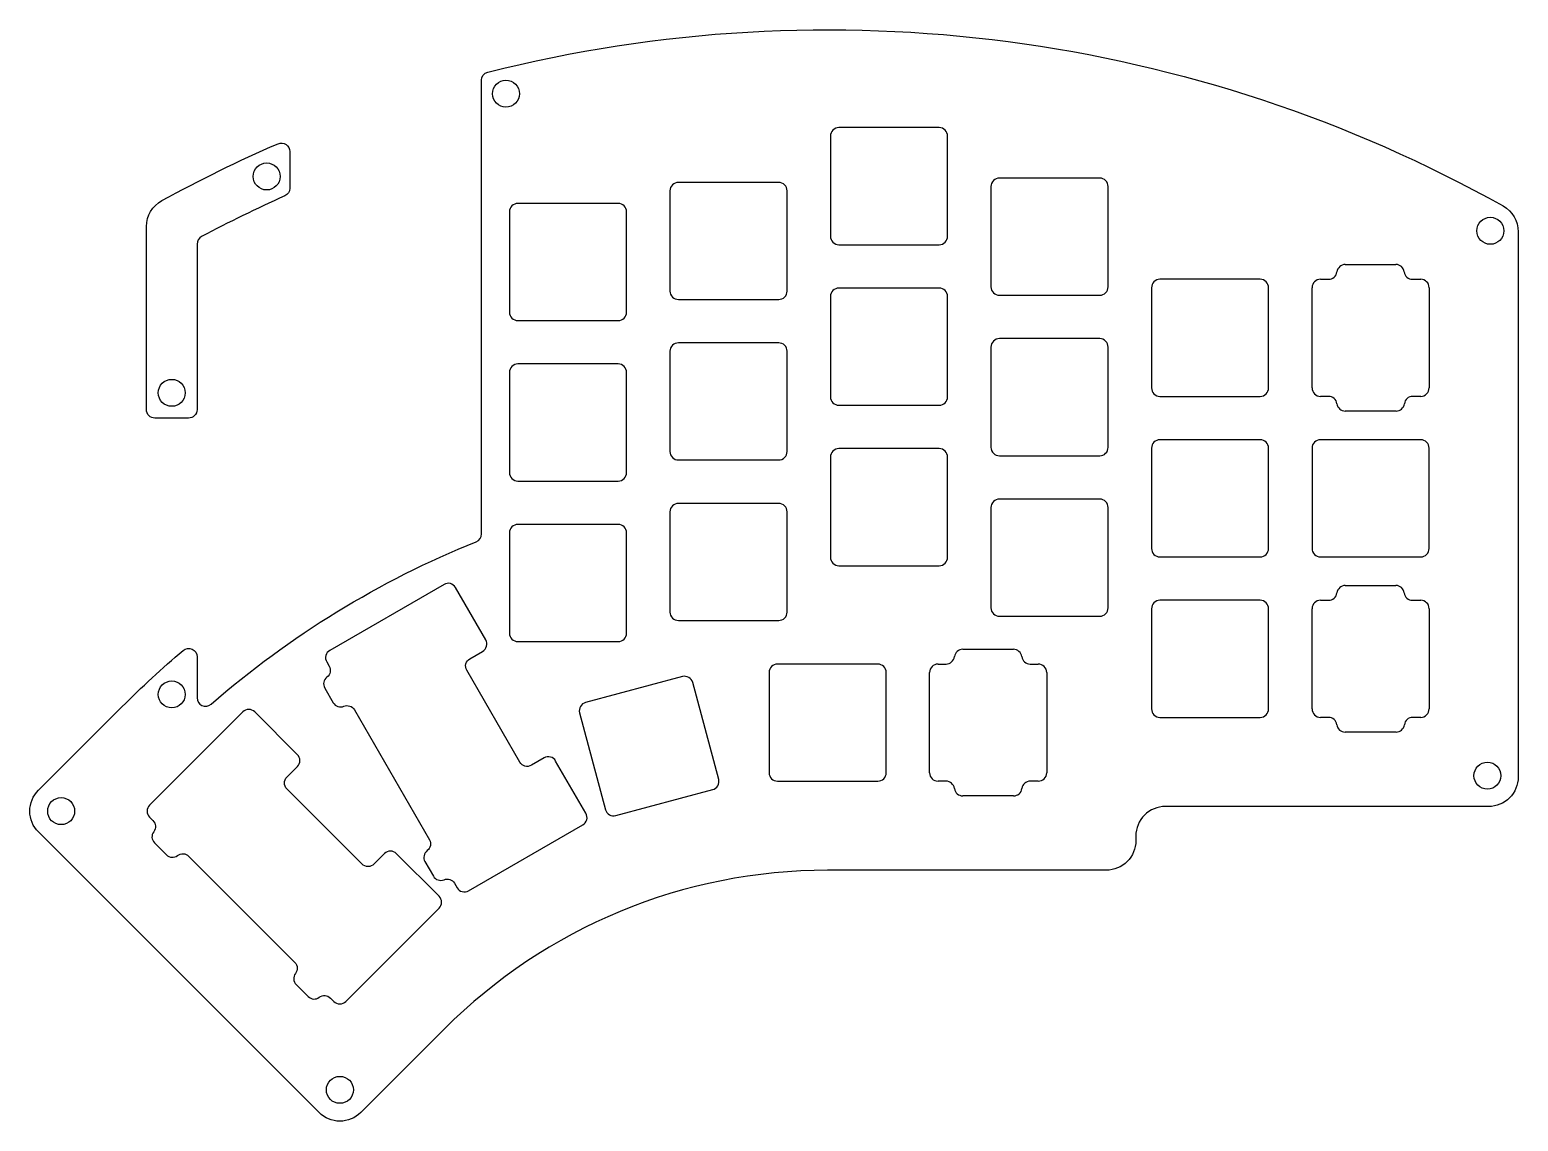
# Model space of a CAD drawing. Header units: millimetres. Extents: x -140 to 37, y -55 to 75.
import ezdxf

# ---------------------------------------------------------------- set-up
doc = ezdxf.new("R2010")
doc.units = ezdxf.units.MM
doc.layers.get('0').update_dxf_attribs({"linetype": 'CONTINUOUS'})

msp = doc.modelspace()

# ---------------------------------------------------------------- linework, layer by layer
for p, q in [((16.05, 46.8), (22.05, 46.8)), ((13.1, 45.05), (14.07, 45.05)), ((24.03, 45.05), (25, 45.05)), ((12.1, 32.15), (12.1, 44.05)), ((26, 44.05), (26, 32.15)), ((14.07, 31.15), (13.1, 31.15)), ((25, 31.15), (24.05, 31.15)), ((22.07, 29.4), (16.05, 29.4)), ((16.05, 8.7), (22.05, 8.7)), ((12.1, -5.95), (12.1, 5.95)), ((13.1, 6.95), (14.07, 6.95)), ((24.03, 6.95), (25, 6.95)), ((26, 5.95), (26, -5.95)), ((-29.35, 1.13), (-23.34, 1.13)), ((-33.29, -13.52), (-33.29, -1.62)), ((-32.29, -0.62), (-31.34, -0.62)), ((-21.35, -0.62), (-20.39, -0.62)), ((-19.39, -1.62), (-19.39, -13.52)), ((14.05, -6.95), (13.1, -6.95)), ((25, -6.95), (24.05, -6.95)), ((22.07, -8.7), (16.03, -8.7)), ((-31.34, -14.52), (-32.29, -14.52)), ((-20.39, -14.52), (-21.34, -14.52)), ((-23.32, -16.27), (-29.35, -16.27))]:
    msp.add_line(p, q)
for points in [[(-86.48, 68.66, -0.343214), (-85.72, 69.63, -0.191992), (34.78, 53.75, -0.271488), (36.57, 50.69), (36.57, -14.03, -0.414214), (33.07, -17.53), (-5.31, -17.53, 0.414214), (-8.81, -21.03), (-8.81, -21.59, -0.414214), (-12.31, -25.09), (-45.39, -25.09, 0.198912), (-90.89, -43.94), (-100.81, -53.86, -0.414214), (-105.75, -53.86), (-139.06, -20.55, -0.414214), (-139.06, -15.61), (-129.14, -5.69, -0.020862), (-121.87, 1, -0.638417), (-120.23, 0.24), (-120.23, -4.63, 0.643495), (-118.57, -5.39, -0.083373), (-87.1, 13.9, 0.305823), (-86.48, 14.83)], [(-31.15, 50.15), (-31.15, 62.05, 0.414214), (-32.15, 63.05), (-44.05, 63.05, 0.414214), (-45.05, 62.05), (-45.05, 50.15, 0.414214), (-44.05, 49.15), (-32.15, 49.15, 0.414214)], [(-109.22, 55.85, -0.29598), (-109.82, 54.94, 0.017389), (-119.69, 50.11, 0.277165), (-120.23, 49.23), (-120.23, 29.57, -0.414214), (-121.23, 28.57), (-125.23, 28.57, -0.414214), (-126.23, 29.57), (-126.23, 51.31, -0.273633), (-124.41, 54.38, -0.023403), (-110.62, 61.14, -0.539704), (-109.22, 60.22)], [(-63.1, 42.65), (-51.2, 42.65, 0.414214), (-50.2, 43.65), (-50.2, 55.55, 0.414214), (-51.2, 56.55), (-63.1, 56.55, 0.414214), (-64.1, 55.55), (-64.1, 43.65, 0.414214)], [(-25, 43.15), (-13.1, 43.15, 0.414214), (-12.1, 44.15), (-12.1, 56.05, 0.414214), (-13.1, 57.05), (-25, 57.05, 0.414214), (-26, 56.05), (-26, 44.15, 0.414214)], [(-83.15, 53.05), (-83.15, 41.15, 0.414214), (-82.15, 40.15), (-70.25, 40.15, 0.414214), (-69.25, 41.15), (-69.25, 53.05, 0.414214), (-70.25, 54.05), (-82.15, 54.05, 0.414214)], [(5.95, 45.05), (-5.95, 45.05, 0.414214), (-6.95, 44.05), (-6.95, 32.15, 0.414214), (-5.95, 31.15), (5.95, 31.15, 0.414214), (6.95, 32.15), (6.95, 44.05, 0.414214)], [(-31.15, 31.1), (-31.15, 43, 0.414214), (-32.15, 44), (-44.05, 44, 0.414214), (-45.05, 43), (-45.05, 31.1, 0.414214), (-44.05, 30.1), (-32.15, 30.1, 0.414214)], [(-63.1, 23.6), (-51.2, 23.6, 0.414214), (-50.2, 24.6), (-50.2, 36.5, 0.414214), (-51.2, 37.5), (-63.1, 37.5, 0.414214), (-64.1, 36.5), (-64.1, 24.6, 0.414214)], [(-25, 24.1), (-13.1, 24.1, 0.414214), (-12.1, 25.1), (-12.1, 37, 0.414214), (-13.1, 38), (-25, 38, 0.414214), (-26, 37), (-26, 25.1, 0.414214)], [(-83.15, 34), (-83.15, 22.1, 0.414214), (-82.15, 21.1), (-70.25, 21.1, 0.414214), (-69.25, 22.1), (-69.25, 34, 0.414214), (-70.25, 35), (-82.15, 35, 0.414214)], [(-45.05, 23.95), (-45.05, 12.05, 0.414214), (-44.05, 11.05), (-32.15, 11.05, 0.414214), (-31.15, 12.05), (-31.15, 23.95, 0.414214), (-32.15, 24.95), (-44.05, 24.95, 0.414214)], [(5.95, 26), (-5.95, 26, 0.414214), (-6.95, 25), (-6.95, 13.1, 0.414214), (-5.95, 12.1), (5.95, 12.1, 0.414214), (6.95, 13.1), (6.95, 25, 0.414214)], [(12.1, 25), (12.1, 13.1, 0.414214), (13.1, 12.1), (25, 12.1, 0.414214), (26, 13.1), (26, 25, 0.414214), (25, 26), (13.1, 26, 0.414214)], [(-64.1, 17.45), (-64.1, 5.55, 0.414214), (-63.1, 4.55), (-51.2, 4.55, 0.414214), (-50.2, 5.55), (-50.2, 17.45, 0.414214), (-51.2, 18.45), (-63.1, 18.45, 0.414214)], [(-26, 17.95), (-26, 6.05, 0.414214), (-25, 5.05), (-13.1, 5.05, 0.414214), (-12.1, 6.05), (-12.1, 17.95, 0.414214), (-13.1, 18.95), (-25, 18.95, 0.414214)], [(-83.15, 14.95), (-83.15, 3.05, 0.414214), (-82.15, 2.05), (-70.25, 2.05, 0.414214), (-69.25, 3.05), (-69.25, 14.95, 0.414214), (-70.25, 15.95), (-82.15, 15.95, 0.414214)], [(-80.55, -12.64, -0.414214), (-81.92, -12.27), (-88.22, -1.36, -0.414214), (-87.85, 0.01), (-86.34, 0.88, 0.414214), (-85.97, 2.25), (-89.56, 8.46, 0.414214), (-90.92, 8.83), (-104.48, 1, 0.414214), (-104.84, -0.36), (-104.55, -0.87, -0.377964), (-104.81, -2.17, 0.377964), (-105.07, -3.47), (-104.06, -5.21, 0.377964), (-102.81, -5.63, -0.377964), (-101.56, -6.05), (-92.65, -21.48, -0.377964), (-92.91, -22.77, 0.377964), (-93.18, -24.07), (-92.18, -25.8, 0.377964), (-90.92, -26.22, -0.377964), (-89.67, -26.64), (-89.37, -27.17, 0.414214), (-88, -27.53), (-74.45, -19.71, 0.414214), (-74.08, -18.34), (-77.67, -12.13, 0.414214), (-79.04, -11.76)], [(-6.95, 5.95), (-6.95, -5.95, 0.414214), (-5.95, -6.95), (5.95, -6.95, 0.414214), (6.95, -5.95), (6.95, 5.95, 0.414214), (5.95, 6.95), (-5.95, 6.95, 0.414214)], [(-52.34, -1.62), (-52.34, -13.52, 0.414214), (-51.34, -14.52), (-39.44, -14.52, 0.414214), (-38.44, -13.52), (-38.44, -1.62, 0.414214), (-39.44, -0.62), (-51.34, -0.62, 0.414214)], [(-58.32, -14.31), (-61.4, -2.81, 0.414214), (-62.63, -2.11), (-74.12, -5.19, 0.414214), (-74.83, -6.41), (-71.75, -17.91, 0.414214), (-70.53, -18.61), (-59.03, -15.53, 0.414214)], [(-122.55, -23.35, -0.377964), (-121.23, -23.43), (-108.63, -36.03, -0.377964), (-108.55, -37.35, 0.377964), (-108.47, -38.67), (-107.04, -40.09, 0.377964), (-105.72, -40.17, -0.377964), (-104.4, -40.26), (-103.99, -40.67, 0.414214), (-102.57, -40.67), (-91.51, -29.61, 0.414214), (-91.51, -28.19), (-96.58, -23.12, 0.414214), (-97.99, -23.12), (-99.23, -24.36, -0.414214), (-100.65, -24.36), (-109.56, -15.45, -0.414214), (-109.56, -14.03), (-108.32, -12.79, 0.414214), (-108.32, -11.38), (-113.39, -6.31, 0.414214), (-114.81, -6.31), (-125.87, -17.37, 0.414214), (-125.87, -18.79), (-125.46, -19.2, -0.377964), (-125.37, -20.52, 0.377964), (-125.29, -21.84), (-123.87, -23.27, 0.377964)]]:
    msp.add_lwpolyline(points, format="xyb", close=True)
for centre in [(-83.57, 67.07), (-111.97, 57.25), (33.26, 50.8), (-123.23, 31.57), (-123.23, -4.23), (32.92, -13.87), (-136.36, -18.08), (-103.28, -51.16)]:
    msp.add_circle(centre, 1.6)
for centre, start, end in [((16.05, 45.8), 90, 172.8192), ((22.05, 45.8), 7.1808, 90), ((13.1, 44.05), 90, 180), ((14.07, 46.05), 270, 352.8192), ((24.03, 46.05), 187.1808, 270), ((25, 44.05), 0, 90), ((13.1, 32.15), 180, 270), ((25, 32.15), -90, 0), ((14.07, 30.15), 7.1808, 90), ((16.05, 30.4), 187.1808, 270), ((22.07, 30.4), 270, 352.8192), ((24.05, 30.15), 90, 172.8192), ((14.07, 7.95), 270, 352.8192), ((16.05, 7.7), 90, 172.8192), ((22.05, 7.7), 7.1808, 90), ((24.03, 7.95), 187.1808, 270), ((13.1, 5.95), 90, 180), ((25, 5.95), 0, 90), ((-31.34, 0.38), 270, 352.8192), ((-29.35, 0.13), 90, 172.8192), ((-23.34, 0.13), 7.1808, 90), ((-21.35, 0.38), 187.1808, 270), ((-32.29, -1.62), 90, 180), ((-20.39, -1.62), 0, 90), ((13.1, -5.95), 180, 270), ((14.05, -7.95), 7.1808, 90), ((24.05, -7.95), 90, 172.8192), ((25, -5.95), -90, 0), ((16.03, -7.7), 187.1808, 270), ((22.07, -7.7), 270, 352.8192), ((-32.29, -13.52), 180, 270), ((-20.39, -13.52), -90, 0), ((-31.34, -15.52), 7.1808, 90), ((-29.35, -15.27), 187.1808, 270), ((-23.32, -15.27), 270, 352.8192), ((-21.34, -15.52), 90, 172.8192)]:
    msp.add_arc(centre, 1, start, end)

doc.saveas('drawing.dxf')
